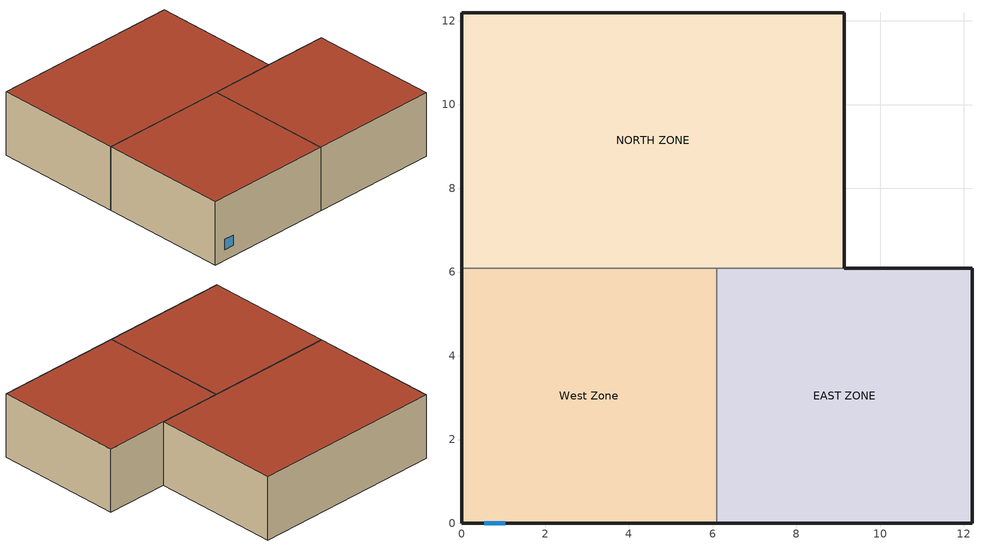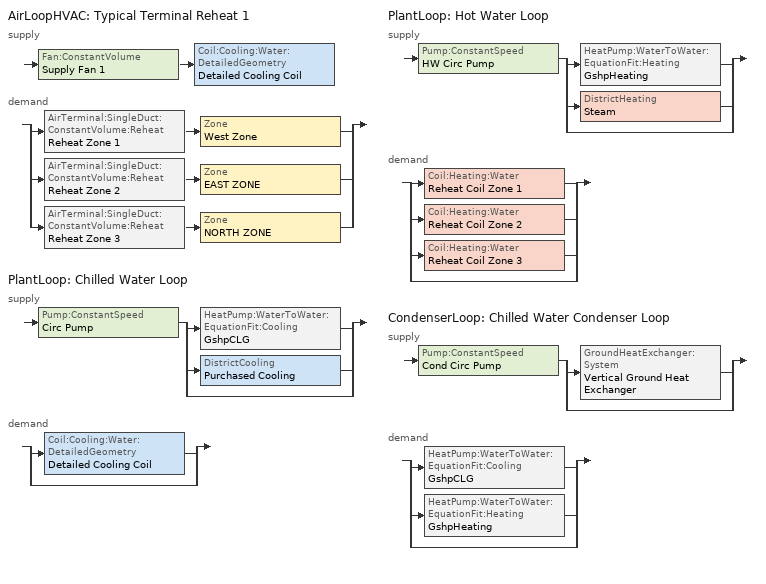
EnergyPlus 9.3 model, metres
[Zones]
West Zone
 floor adiabatic (FLOOR SLAB 8 IN): 0,0 0,6.1 6.1,6.1 6.1,0 z0
 wall outside (EXTWALL80): 0,6.1 0,0 6.1,0 z0:3.05
 wall to NORTH ZONE (PARTITION06): 6.1,6.1 0,6.1 z0:3.05
 wall to EAST ZONE (PARTITION06): 6.1,0 6.1,6.1 z0:3.05
 window (WIN-CON-LIGHT): 0.55,0 1.05,0 z0.5:1
 roof outside (ROOF34): 0,6.1 0,0 6.1,0 6.1,6.1 z3.05
EAST ZONE
 floor adiabatic (FLOOR SLAB 8 IN): 6.1,0 6.1,6.1 12.19,6.1 12.19,0 z0
 wall outside (EXTWALL80): 6.1,0 12.19,0 12.19,6.1 9.14,6.1 z0:3.05
 wall to NORTH ZONE (PARTITION06): 9.14,6.1 6.1,6.1 z0:3.05
 roof outside (ROOF34): 6.1,6.1 6.1,0 12.19,0 12.19,6.1 z3.05
NORTH ZONE
 floor adiabatic (FLOOR SLAB 8 IN): 0,6.1 0,12.19 9.14,12.19 9.14,6.1 z0
 wall outside (EXTWALL80): 9.14,6.1 9.14,12.19 0,12.19 0,6.1 z0:3.05
 roof outside (ROOF34): 0,12.19 0,6.1 9.14,6.1 9.14,12.19 z3.05
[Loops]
AirLoopHVAC 'Typical Terminal Reheat 1'
 supply: Fan:ConstantVolume 'Supply Fan 1' > Coil:Cooling:Water:DetailedGeometry 'Detailed Cooling Coil'
 demand: split
  | AirTerminal:SingleDuct:ConstantVolume:Reheat 'Reheat Zone 1' > Zone 'West Zone'
  | AirTerminal:SingleDuct:ConstantVolume:Reheat 'Reheat Zone 2' > Zone 'EAST ZONE'
  | AirTerminal:SingleDuct:ConstantVolume:Reheat 'Reheat Zone 3' > Zone 'NORTH ZONE'
PlantLoop 'Chilled Water Loop'
 supply: Pump:ConstantSpeed 'Circ Pump' > split
  | HeatPump:WaterToWater:EquationFit:Cooling 'GshpCLG'
  | DistrictCooling 'Purchased Cooling'
  | bypass
 demand: split
  | Coil:Cooling:Water:DetailedGeometry 'Detailed Cooling Coil'
  | bypass
PlantLoop 'Hot Water Loop'
 supply: Pump:ConstantSpeed 'HW Circ Pump' > split
  | HeatPump:WaterToWater:EquationFit:Heating 'GshpHeating'
  | DistrictHeating 'Steam'
  | bypass
 demand: split
  | Coil:Heating:Water 'Reheat Coil Zone 1'
  | Coil:Heating:Water 'Reheat Coil Zone 2'
  | Coil:Heating:Water 'Reheat Coil Zone 3'
  | bypass
CondenserLoop 'Chilled Water Condenser Loop'
 supply: Pump:ConstantSpeed 'Cond Circ Pump' > split
  | GroundHeatExchanger:System 'Vertical Ground Heat Exchanger'
  | bypass
 demand: split
  | HeatPump:WaterToWater:EquationFit:Cooling 'GshpCLG'
  | HeatPump:WaterToWater:EquationFit:Heating 'GshpHeating'
  | bypass
[Building]
NONE: North Axis {deg}=0; Terrain=Suburbs; Loads Convergence Tolerance Value {W}=0.04; Temperature Convergence Tolerance Value {deltaC}=0.4; Solar Distribution=FullInteriorAndExterior; Maximum Number of Warmup Days=25; Minimum Number of Warmup Days=6
[Site:Location]
CHICAGO_IL_USA TMY2-94846: Latitude {deg}=41.78; Longitude {deg}=-87.75; Time Zone {hr}=-6; Elevation {m}=190
[SizingPeriod:DesignDay] Day of Month=21; Humidity Condition Type=Wetbulb; Barometric Pressure {Pa}=99063; Rain Indicator=No; Snow Indicator=No; Daylight Saving Time Indicator=No; Solar Model Indicator=ASHRAEClearSky
Name | Month | Day Type | Maximum Dry-Bulb Temperature {C} | Daily Dry-Bulb Temperature Range {deltaC} | Wetbulb or DewPoint at Maximum Dry-Bulb {C} | Wind Speed {m/s} | Wind Direction {deg} | Sky Clearness
CHICAGO_IL_USA Annual Heating 99% Design Conditions DB | 1 | WinterDesignDay | -17.3 | 0 | -17.3 | 4.9 | 270 | 0
CHICAGO_IL_USA Annual Cooling 1% Design Conditions DB/MCWB | 7 | SummerDesignDay | 31.5 | 10.7 | 23 | 5.3 | 230 | 1
[Site:GroundTemperature:Deep]
13.03, 13.03, 13.13, 13.3, 13.43, 13.52, 13.62, 13.77, 13.78, 13.55, 13.44, 13.2
[Site:GroundTemperature:Undisturbed:KusudaAchenbach]
Vertical Ground Heat Exchanger Ground Temps: 0.692626, 920, 2551.09, 13.375, 3.2, 8
[Material] Thermal Absorptance=0.9
Name | Roughness | Thickness {m} | Conductivity {W/m-K} | Density {kg/m3} | Specific Heat {J/kg-K} | Solar Absorptance | Visible Absorptance
A1 - 1 IN STUCCO | Smooth | 0.0253898 | 0.691831 | 1858.142 | 836.8 | 0.92 | 0.92
C4 - 4 IN COMMON BRICK | Rough | 0.101498 | 0.726422 | 1922.216 | 836.8 | 0.76 | 0.76
E1 - 3 / 4 IN PLASTER OR GYP BOARD | Smooth | 0.01905 | 0.726422 | 1601.846 | 836.8 | 0.92 | 0.92
C6 - 8 IN CLAY TILE | Smooth | 0.203302 | 0.570761 | 1121.292 | 836.8 | 0.82 | 0.82
C10 - 8 IN HW CONCRETE | MediumRough | 0.203302 | 1.729577 | 2242.585 | 836.8 | 0.65 | 0.65
E2 - 1 / 2 IN SLAG OR STONE | Rough | 0.0127102 | 1.435549 | 881.0155 | 1673.6 | 0.55 | 0.55
E3 - 3 / 8 IN FELT AND MEMBRANE | Rough | 0.00954024 | 0.190253 | 1121.292 | 1673.6 | 0.75 | 0.75
B5 - 1 IN DENSE INSULATION | VeryRough | 0.0253898 | 0.0432394 | 91.30524 | 836.8 | 0.5 | 0.5
C12 - 2 IN HW CONCRETE | MediumRough | 0.0509016 | 1.729577 | 2242.585 | 836.8 | 0.65 | 0.65
[WindowMaterial:Glazing]
WIN-LAY-GLASS-LIGHT: Optical Data Type=SpectralAverage; Thickness {m}=0.003; Solar Transmittance at Normal Incidence=0.9; Front Side Solar Reflectance at Normal Incidence=0.031; Back Side Solar Reflectance at Normal Incidence=0.031; Visible Transmittance at Normal Incidence=0.9; Front Side Visible Reflectance at Normal Incidence=0.05; Back Side Visible Reflectance at Normal Incidence=0.05; Infrared Transmittance at Normal Incidence=0; Front Side Infrared Hemispherical Emissivity=0.84; Back Side Infrared Hemispherical Emissivity=0.84; Conductivity {W/m-K}=0.9
[Construction]
EXTWALL80: A1 - 1 IN STUCCO, C4 - 4 IN COMMON BRICK, E1 - 3 / 4 IN PLASTER OR GYP BOARD
PARTITION06: E1 - 3 / 4 IN PLASTER OR GYP BOARD, C6 - 8 IN CLAY TILE, E1 - 3 / 4 IN PLASTER OR GYP BOARD
FLOOR SLAB 8 IN: C10 - 8 IN HW CONCRETE
ROOF34: E2 - 1 / 2 IN SLAG OR STONE, E3 - 3 / 8 IN FELT AND MEMBRANE, B5 - 1 IN DENSE INSULATION, C12 - 2 IN HW CONCRETE
WIN-CON-LIGHT: WIN-LAY-GLASS-LIGHT
[Zone] Type=1; Multiplier=1; Ceiling Height {m}=autocalculate; Volume {m3}=autocalculate
West Zone; EAST ZONE; NORTH ZONE
[People] Number of People Schedule=BLDG Sch   1; Number of People Calculation Method=people; Fraction Radiant=0.3; Activity Level Schedule=Activity Sch; Carbon Dioxide Generation Rate {m3/s-W}=3.82E-8; Mean Radiant Temperature Calculation Type=zoneaveraged; Work Efficiency Schedule=Work Eff Sch; Clothing Insulation Calculation Method=ClothingInsulationSchedule; Clothing Insulation Schedule=Clothing Sch; Air Velocity Schedule=Air Velo Sch; Thermal Comfort Model 1 Type=FANGER
Name | Zone or ZoneList | Number of People
West Zone | West Zone | 2
EAST ZONE | EAST ZONE | 3
NORTH ZONE | NORTH ZONE | 4
[ElectricEquipment] Schedule=BLDG Sch   2; Design Level Calculation Method=EquipmentLevel; Fraction Latent=0; Fraction Radiant=0.3; Fraction Lost=0
Name | Zone or ZoneList | Design Level {W}
West Zone ElecEq 1 | West Zone | 2928.751
EAST ZONE ElecEq 1 | EAST ZONE | 2464.375
NORTH ZONE ElecEq 1 | NORTH ZONE | 2928.751
[Lights] Schedule=BLDG Sch   3; Design Level Calculation Method=LightingLevel; Return Air Fraction=0; Fraction Radiant=0.2; Fraction Visible=0.2; Fraction Replaceable=0
Name | Zone or ZoneList | Lighting Level {W}
EAST ZONE Lights 1 | EAST ZONE | 464.375
NORTH ZONE Lights 1 | NORTH ZONE | 878.6252
[AirLoopHVAC]
Typical Terminal Reheat 1: Design Supply Air Flow Rate {m3/s}=1.3
[AvailabilityManager:Scheduled]
Reheat System 1 Avail: Schedule=FanAndCoilAvailSched
[PlantLoop] Fluid Type=Water; Minimum Loop Flow Rate {m3/s}=0; Plant Loop Volume {m3}=5; Load Distribution Scheme=Optimal
Name | Plant Equipment Operation Scheme | Maximum Loop Temperature {C} | Minimum Loop Temperature {C} | Maximum Loop Flow Rate {m3/s}
Chilled Water Loop | CW Loop Operation | 98 | 1 | 0.0033
Hot Water Loop | Hot Loop Operation | 100 | 10 | 0.0043
[SetpointManager:Scheduled] Control Variable=Temperature
Name | Schedule | Setpoint Node or NodeList
Chilled Water Loop Setpoint Manager | CW Loop Temp Schedule | Chilled Water Loop Setpoint Node List
Hot Water Loop Setpoint Manager | HW Loop Temp Schedule | Hot Water Loop Setpoint Node List
Supply Air Temp Manager | Seasonal Reset Supply Air Temp Sch | Supply Air Temp Nodes
[PlantEquipmentOperationSchemes]
Name | Control Scheme 1 | Control Scheme 1 Schedule | Control Scheme 2 | Control Scheme 2 Schedule
CW Loop Operation | Summer Cooling Operation | Summer On | Winter Cooling Operation | Winter On
Hot Loop Operation | Winter Heating Operation | winter on | Summer Heating Operation | summer on
[PlantEquipmentOperation:CoolingLoad] Load Range 1 Lower Limit {W}=0
Name | Load Range 1 Upper Limit {W} | Range 1 Equipment List
Summer Cooling Operation | 500000 | GSHP and Purchased Cooling
Winter Cooling Operation | 900000 | Purchased Cooling Only
[PlantEquipmentList]
GSHP and Purchased Cooling: GshpCLG, Purchased Cooling
Purchased Cooling Only: Purchased Cooling
Purchased Heating Plant: Steam
GSHP plant: GshpHeating, Steam
[DistrictCooling]
Purchased Cooling: Nominal Capacity {W}=680000
[HeatPump:WaterToWater:EquationFit:Cooling]
GshpCLG: Reference Load Side Flow Rate {m3/s}=1.89E-03; Reference Source Side Flow Rate {m3/s}=1.89E-03; Reference Cooling Capacity {W}=39890.91; Reference Cooling Power Consumption {W}=4790; Cooling Capacity Coefficient 1=-1.52031; Cooling Capacity Coefficient 2=3.46626; Cooling Capacity Coefficient 3=-1.32268; Cooling Capacity Coefficient 4=0.0939568; Cooling Capacity Coefficient 5=0.0389755; Cooling Compressor Power Coefficient 1=-8.59564; Cooling Compressor Power Coefficient 2=0.962651; Cooling Compressor Power Coefficient 3=8.69489; Cooling Compressor Power Coefficient 4=0.0250167; Cooling Compressor Power Coefficient 5=-0.201327
[Pump:ConstantSpeed] Design Pump Head {Pa}=5000; Motor Efficiency=0.87; Fraction of Motor Inefficiencies to Fluid Stream=0; Pump Control Type=CONTINUOUS
Name | Design Flow Rate {m3/s} | Design Power Consumption {W}
Circ Pump; Cond Circ Pump | 0.0033 | 25
HW Circ Pump | 0.0043 | 35
[DistrictHeating]
Steam: Nominal Capacity {W}=1000000
[PlantEquipmentOperation:HeatingLoad] Load Range 1 Lower Limit {W}=0
Name | Load Range 1 Upper Limit {W} | Range 1 Equipment List | Load Range 2 Lower Limit {W} | Load Range 2 Upper Limit {W} | Range 2 Equipment List
Summer Heating Operation | 1000000 | Purchased Heating Plant
Winter Heating Operation | 45000 | GSHP plant | 45000 | 1000000 | Purchased Heating Plant
[HeatPump:WaterToWater:EquationFit:Heating]
GshpHeating: Reference Load Side Flow Rate {m3/s}=1.89E-03; Reference Source Side Flow Rate {m3/s}=1.89E-03; Reference Heating Capacity {W}=39040.92; Reference Heating Power Consumption {W}=5130; Heating Capacity Coefficient 1=-3.33491; Heating Capacity Coefficient 2=-0.514519; Heating Capacity Coefficient 3=4.51593; Heating Capacity Coefficient 4=0.0179711; Heating Capacity Coefficient 5=0.155798; Heating Compressor Power Coefficient 1=-8.93122; Heating Compressor Power Coefficient 2=8.57036; Heating Compressor Power Coefficient 3=1.29661; Heating Compressor Power Coefficient 4=-0.216292; Heating Compressor Power Coefficient 5=0.0338624
[CondenserLoop]
Chilled Water Condenser Loop: Fluid Type=Water; Condenser Equipment Operation Scheme=Tower Loop Operation; Maximum Loop Temperature {C}=80; Minimum Loop Temperature {C}=10; Maximum Loop Flow Rate {m3/s}=0.0033; Minimum Loop Flow Rate {m3/s}=0; Condenser Loop Volume {m3}=5; Load Distribution Scheme=SequentialLoad
[SetpointManager:FollowGroundTemperature]
MyCondenserControl: Control Variable=Temperature; Offset Temperature Difference {deltaC}=0; Maximum Setpoint Temperature {C}=80; Minimum Setpoint Temperature {C}=10; Setpoint Node or NodeList=Condenser Supply Outlet Node
[CondenserEquipmentOperationSchemes]
Tower Loop Operation: Control Scheme 1=Year Round Tower Operation; Control Scheme 1 Schedule=ON
[PlantEquipmentOperation:Uncontrolled]
Year Round Tower Operation: Equipment List=All Towers
[CondenserEquipmentList]
All Towers: Vertical Ground Heat Exchanger
[GroundHeatExchanger:System]
Vertical Ground Heat Exchanger: Design Flow Rate {m3/s}=0.0033; Number of Boreholes=120; Undisturbed Ground Temperature Model Type=Site:GroundTemperature:Undisturbed:KusudaAchenbach; Undisturbed Ground Temperature Model=Vertical Ground Heat Exchanger Ground Temps; Ground Thermal Conductivity {W/m-K}=0.692626; Ground Thermal Heat Capacity {J/m3-K}=2.347e+06; GHE:ResponseFactors Borehole Wall Temperature Object=Vertical Ground Heat Exchanger g-functions
[GroundHeatExchanger:Vertical:Properties]
Vertical Ground Heat Exchanger Props: Depth of Top of Borehole {m}=1; Borehole Length {m}=76.2; Borehole Diameter {m}=0.127016; Grout Thermal Conductivity {W/m-K}=0.692626; Grout Thermal Heat Capacity {J/m3-K}=3.90E+06; Pipe Thermal Conductivity {W/m-K}=0.391312; Pipe Thermal Heat Capacity {J/m3-K}=1.542e+06; Pipe Outer Diameter {m}=0.0266667; Pipe Thickness {m}=0.00241285; U-Tube Distance {m}=0.051225
[GroundHeatExchanger:ResponseFactors]
Vertical Ground Heat Exchanger g-functions: GHE:Vertical:Properties Object=Vertical Ground Heat Exchanger Props; g-Function Ln(T/Ts) Value 1=-15.2996; g-Function g Value 1=-0.348322; g-Function Ln(T/Ts) Value 2=-14.201; g-Function g Value 2=0.022208; g-Function Ln(T/Ts) Value 3=-13.2202; g-Function g Value 3=0.412345; g-Function Ln(T/Ts) Value 4=-12.2086; g-Function g Value 4=0.867498; g-Function Ln(T/Ts) Value 5=-11.1888; g-Function g Value 5=1.357839; g-Function Ln(T/Ts) Value 6=-10.1816; g-Function g Value 6=1.852024; g-Function Ln(T/Ts) Value 7=-9.1815; g-Function g Value 7=2.345656; g-Function Ln(T/Ts) Value 8=-8.6809; g-Function g Value 8=2.593958; g-Function Ln(T/Ts) Value 9=-8.5; g-Function g Value 9=2.679; g-Function Ln(T/Ts) Value 10=-7.8; g-Function g Value 10=3.023; g-Function Ln(T/Ts) Value 11=-7.2; g-Function g Value 11=3.32; g-Function Ln(T/Ts) Value 12=-6.5; g-Function g Value 12=3.681; g-Function Ln(T/Ts) Value 13=-5.9; g-Function g Value 13=4.071; g-Function Ln(T/Ts) Value 14=-5.2; g-Function g Value 14=4.828; g-Function Ln(T/Ts) Value 15=-4.5; g-Function g Value 15=6.253; g-Function Ln(T/Ts) Value 16=-3.963; g-Function g Value 16=7.894; g-Function Ln(T/Ts) Value 17=-3.27; g-Function g Value 17=11.82; g-Function Ln(T/Ts) Value 18=-2.864; g-Function g Value 18=15.117; g-Function Ln(T/Ts) Value 19=-2.577; g-Function g Value 19=18.006; g-Function Ln(T/Ts) Value 20=-2.171; g-Function g Value 20=22.887; g-Function Ln(T/Ts) Value 21=-1.884; g-Function g Value 21=26.924; g-Function Ln(T/Ts) Value 22=-1.191; g-Function g Value 22=38.004; g-Function Ln(T/Ts) Value 23=-0.497; g-Function g Value 23=49.919; g-Function Ln(T/Ts) Value 24=-0.274; g-Function g Value 24=53.407; g-Function Ln(T/Ts) Value 25=-0.051; g-Function g Value 25=56.632; g-Function Ln(T/Ts) Value 26=0.196; g-Function g Value 26=59.825; g-Function Ln(T/Ts) Value 27=0.419; g-Function g Value 27=62.349; g-Function Ln(T/Ts) Value 28=0.642; g-Function g Value 28=64.524; g-Function Ln(T/Ts) Value 29=0.873; g-Function g Value 29=66.412; g-Function Ln(T/Ts) Value 30=1.112; g-Function g Value 30=67.993; g-Function Ln(T/Ts) Value 31=1.335; g-Function g Value 31=69.162; g-Function Ln(T/Ts) Value 32=1.679; g-Function g Value 32=70.476; g-Function Ln(T/Ts) Value 33=2.028; g-Function g Value 33=71.361; g-Function Ln(T/Ts) Value 34=2.275; g-Function g Value 34=71.79; g-Function Ln(T/Ts) Value 35=3.003; g-Function g Value 35=72.511
[ZoneControl:Thermostat] Control Type Schedule=Zone Control Type Sched; Control 1=Heating Setpoint with SB; Control 2=Cooling Setpoint with SB
Name | Zone or ZoneList
Zone 1 Thermostat | West Zone
Zone 2 Thermostat | EAST ZONE
Zone 3 Thermostat | NORTH ZONE
[ThermostatSetpoint:SingleHeating]
Heating Setpoint with SB: Setpoint Temperature Schedule=Heating Setpoints
[ThermostatSetpoint:SingleCooling]
Cooling Setpoint with SB: Setpoint Temperature Schedule=Cooling Setpoints
[Zone equipment]
West Zone: Reheat Zone 1
EAST ZONE: Reheat Zone 2
NORTH ZONE: Reheat Zone 3
[Fan:ConstantVolume]
Supply Fan 1: Availability Schedule=FanAndCoilAvailSched; Fan Total Efficiency=0.7; Pressure Rise {Pa}=600; Maximum Flow Rate {m3/s}=1.3; Motor Efficiency=0.9; Motor In Airstream Fraction=1
[Coil:Cooling:Water:DetailedGeometry]
Detailed Cooling Coil: Availability Schedule=CoolingCoilAvailSched; Maximum Water Flow Rate {m3/s}=0.0033; Tube Outside Surface Area {m2}=6.23816; Total Tube Inside Area {m2}=6.20007; Fin Surface Area {m2}=101.716; Minimum Airflow Area {m2}=0.810606; Coil Depth {m}=0.165098; Fin Diameter {m}=0.435072; Fin Thickness {m}=0.00149998; Tube Inside Diameter {m}=0.01445; Tube Outside Diameter {m}=0.0158798; Tube Thermal Conductivity {W/m-K}=385.765; Fin Thermal Conductivity {W/m-K}=203.883; Fin Spacing {m}=0.00181429; Tube Depth Spacing {m}=0.0258998; Number of Tube Rows=6; Number of Tubes per Row=16
[AirTerminal:SingleDuct:ConstantVolume:Reheat] Availability Schedule=FanAndCoilAvailSched; Minimum Hot Water or Steam Flow Rate {m3/s}=0; Convergence Tolerance=0.001
Name | Maximum Air Flow Rate {m3/s} | Reheat Coil | Maximum Hot Water or Steam Flow Rate {m3/s}
Reheat Zone 1 | 0.47 | Reheat Coil Zone 1 | 0.0013
Reheat Zone 2 | 0.36 | Reheat Coil Zone 2 | 0.0012
Reheat Zone 3 | 0.47 | Reheat Coil Zone 3 | 0.0013
[Coil:Heating:Water] Availability Schedule=FanAndCoilAvailSched; U-Factor Times Area Value {W/K}=400; Performance Input Method=UFactorTimesAreaAndDesignWaterFlowRate; Rated Capacity {W}=autosize; Rated Inlet Water Temperature {C}=82.2; Rated Inlet Air Temperature {C}=16.6; Rated Outlet Water Temperature {C}=71.1; Rated Outlet Air Temperature {C}=32.2
Name | Maximum Water Flow Rate {m3/s}
Reheat Coil Zone 1 | 0.0013
Reheat Coil Zone 2 | 0.0012
Reheat Coil Zone 3 | 0.0018
[Controller:WaterCoil]
Main Cooling Coil Controller: Control Variable=Temperature; Action=Reverse; Actuator Variable=FLOW; Controller Convergence Tolerance {deltaC}=0.001; Maximum Actuated Flow {m3/s}=0.0033; Minimum Actuated Flow {m3/s}=0
[Schedule:Compact]
Activity Sch: Through: 12/31, For: AllDays, Until: 24:00, 131.8
Work Eff Sch: Through: 12/31, For: AllDays, Until: 24:00, 0
Clothing Sch; ON: Through: 12/31, For: AllDays, Until: 24:00, 1
Air Velo Sch: Through: 12/31, For: AllDays, Until: 24:00, 0.137
BLDG Sch   1: Through: 12/31, For: Weekday, Until: 6:00, 0, Until: 7:00, 0.1, Until: 8:00, 0.5, Until: 12:00, 1, Until: 13:00, 0.5, Until: 16:00, 1, Until: 17:00, 0.5, Until: 18:00, 0.1, Until: 24:00, 0, For: AllOtherDays, Until: 24:00, 0.1
BLDG Sch   2: Through: 12/31, For: Weekday, Until: 08:00, 0.1, Until: 18:00, 1, Until: 24:00, 0.1, For: AllOtherDays, Until: 24:00, 0.1
BLDG Sch   3: Through: 12/31, For: Weekday, Until: 06:00, 0.05, Until: 07:00, 0.2, Until: 17:00, 1, Until: 18:00, 0.5, Until: 24:00, 0.05, For: AllOtherDays, Until: 24:00, 0.05
summer on: Through: 4/30, For: AllDays, Until: 24:00, 0, Through: 9/30, For: AllDays, Until: 24:00, 1, Through: 12/31, For: AllDays, Until: 24:00, 0
winter on: Through: 4/30, For: AllDays, Until: 24:00, 1, Through: 9/30, For: AllDays, Until: 24:00, 0, Through: 12/31, For: AllDays, Until: 24:00, 1
Seasonal Reset Supply Air Temp Sch: Through: 3/31, For: Weekend, Until: 24:00, 26, For: AllOtherDays, Until: 06:00, 21, Until: 17:00, 18, Until: 24:00, 21, Through: 9/30, For: AllDays, Until: 24:00, 16, Through: 12/31, For: Weekend, Until: 24:00, 26, For: AllOtherDays, Until: 06:00, 21, Until: 17:00, 18, Until: 24:00, 21
CW Loop Temp Schedule: Through: 12/31, For: AllDays, Until: 24:00, 6.67
HW Loop Temp Schedule: Through: 12/31, For: AllDays, Until: 24:00, 55
FanAndCoilAvailSched: Through: 3/31, For: AllDays, Until: 24:00, 1, Through: 9/30, For: Weekday Weekend, Until: 07:00, 0, Until: 17:00, 1, Until: 24:00, 0, For: AllOtherDays, Until: 24:00, 0, Through: 12/31, For: AllDays, Until: 24:00, 1
CoolingCoilAvailSched: Through: 3/31, For: AllDays, Until: 24:00, 0, Through: 9/30, For: Weekday Weekend, Until: 07:00, 0, Until: 17:00, 1, Until: 24:00, 0, For: AllOtherDays, Until: 24:00, 0, Through: 12/31, For: AllDays, Until: 24:00, 0
Heating Setpoints: Through: 12/31, For: AllDays, Until: 07:00, 17.5, Until: 17:00, 21, Until: 24:00, 17.5
Cooling Setpoints: Through: 12/31, For: AllDays, Until: 07:00, 28, Until: 17:00, 24, Until: 24:00, 28
Zone Control Type Sched: Through: 3/31, For: AllDays, Until: 24:00, 1, Through: 9/30, For: AllDays, Until: 24:00, 2, Through: 12/31, For: AllDays, Until: 24:00, 1
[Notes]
GSHPSimple-GLHE.idf
Basic File Description:
HeatPump:WatertoWater:EquationFit Cooling & Heating and GLHE
Condenser Loop Served by GROUND LOOP HEAT EXCHANGER
heat gains due to light equipment and occupation increased
Basic file description: Basic test of the HeatPump:WatertoWaterSimple Cooling & Heating
Run:      Two periods in Jan and July.
Building: Fictional 3 zone building with interzone partitions connecting all zones together.
No ground contact (all floors are "partitions").  Roofs exposed to outdoor environment.
There is one single pane window.
Internal: People, equipment, and lighting all at approximately "normal" levels and schedules.
System:   3 zone terminal reheat system using a single air loop.  Controlled about like the old
BLAST "NWS2" control profile.  Heating up to 21 C during occupied hours, 18 C otherwise.
Cooling to 24 C while occupied, 30 C otherwise.  Fans and coils scheduled to be unavailable
during unoccupied hours.  Cooling coil off all winter.  Reheat coil on all year.
System configuration is very basic--air loop has a fan and cooling coil, each zone leg has
nothing more than a reheat coil.
Plant:    Heating loop served by water-to-water heat pump (heating).  Cooling loop served by
a second water-to-water heat pump (cooling). Both heatpumps are on the same condenser
loop. Heat rejection/extraction from the environment is via a ground loop heat exchanger
system.  Priority based controls determine which piece of equipment
tries to meet the load.
SolDis=FullInteriorAndExterior, Aniso, Detailed Interior and Exterior Convection
CHICAGO_IL_USA Annual Heating 99% Design Conditions DB, MaxDB= -17.3°C
CHICAGO_IL_USA Annual Cooling 1% Design Conditions, MaxDB=  31.5°C MCWB=  23.0°C
